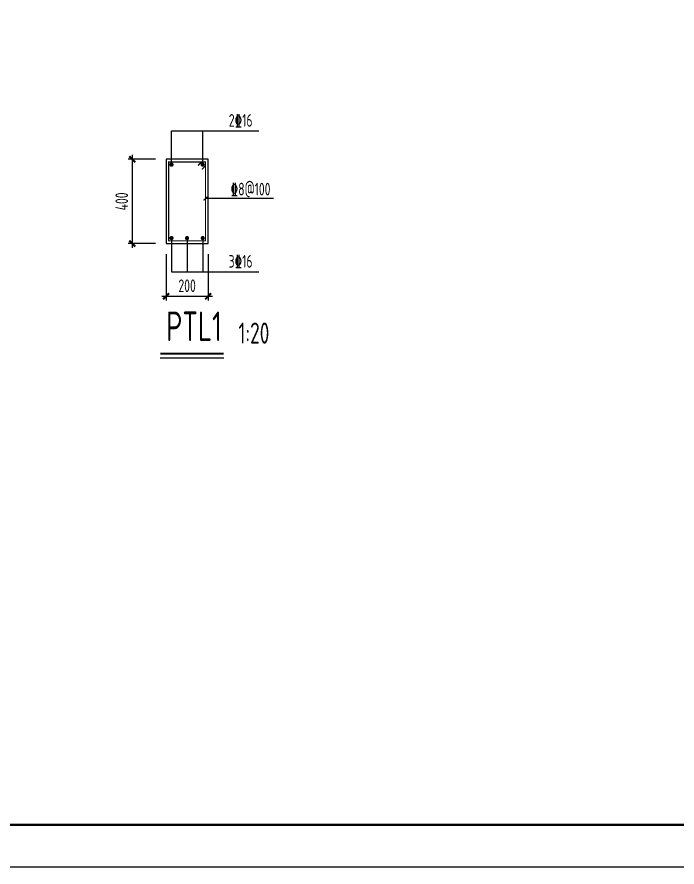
# Model space of a CAD drawing. Extents: x 9732137 to 18866768, y -962146 to 246094.
# Drawn here: x 9798401 to 9806222, y -648106 to -638036 of the extents above; entities that cross this region are included whole.
import ezdxf
from ezdxf.enums import TextEntityAlignment as Align

# ---------------------------------------------------------------- set-up
doc = ezdxf.new("R2010")
doc.units = 0
doc.header["$LTSCALE"] = 1000
doc.layers.get('0').update_dxf_attribs({"linetype": 'CONTINUOUS'})
doc.layers.get('Defpoints').update_dxf_attribs({"linetype": 'CONTINUOUS'})
for name, color, linetype in [('BEAM_DE', 7, 'CONTINUOUS'), ('BORDER', 7, 'CONTINUOUS'), ('DIM', 3, 'CONTINUOUS'), ('NUM', 7, 'CONTINUOUS'), ('TEXT', 7, 'CONTINUOUS')]:
    doc.layers.add(name, color=color, linetype=linetype)
doc.layers.add('rein', color=6, linetype='ByLayer', lineweight=18)
doc.styles.add('TSSD_Dimension', font='Tssdeng.shx', dxfattribs={"width": 0.7, "bigfont": 'hztxt.shx'})
doc.styles.add('TSSD_Norm', font='Tssdeng.shx', dxfattribs={"width": 0.7, "bigfont": 'hztxt.shx'})
doc.styles.add('TSSD_Rein', font='Tssdeng.shx', dxfattribs={"width": 0.7, "bigfont": 'hztxt.shx'})
doc.dimstyles.new('TSSD_20_50', dxfattribs={"dimtxt": 150, "dimasz": 50, "dimexe": 50, "dimexo": 125, "dimgap": 50, "dimtad": 1, "dimdec": 0, "dimlfac": 0.4, "dimzin": 0, "dimdsep": 46, "dimtxsty": 'TSSD_Dimension', "dimblk": 'ARCHTICK', "dimblk1": 'ARCHTICK', "dimblk2": 'ARCHTICK', "dimcen": 0, "dimdle": 50, "dimclrt": 7, "dimadec": 0, "dimazin": 0, "dimtfac": 1, "dimtdec": 0, "dimtix": 1, "dimtmove": 2, "dimatfit": 3, "dimfxl": 1, "dimtolj": 1, "dimtzin": 0, "dimarcsym": 0})

# ---------------------------------------------------------------- blocks, each defined once
blk = doc.blocks.new('_ArchTick')
at = {"color": 0, "linetype": 'ByBlock', "const_width": 0.5}
blk.add_lwpolyline([(-0.71, -0.71), (0.71, 0.71)], dxfattribs=at)
blk = doc.blocks.new('*D701')
at = {"layer": 'Defpoints', "color": 0}
for p in [(9800167, -639721, 11), (9799767, -640721), (9800167, -640721, 11)]:
    blk.add_point(p, dxfattribs=at)
at = {"layer": 'DIM', "color": 0, "lineweight": -2}
for p, q in [((9800042, -639721), (9799717, -639721)), ((9799767, -639671), (9799767, -640771)), ((9800042, -640721), (9799717, -640721))]:
    blk.add_line(p, q, dxfattribs=at)
at = {"layer": 'DIM', "color": 0, "lineweight": -2, "xscale": 50, "yscale": 50, "zscale": 50}
for p, rotation in [((9799767, -639721), 90), ((9799767, -640721), 270)]:
    blk.add_blockref('_ArchTick', p, dxfattribs=dict(at, rotation=rotation))
at = {"layer": 'DIM', "color": 7, "insert": (9799642, -640221), "char_height": 150, "attachment_point": 5, "rotation": 90, "style": 'TSSD_Dimension'}
blk.add_mtext('\\A1;400', dxfattribs=at)
blk = doc.blocks.new('*D702')
at = {"layer": 'Defpoints', "color": 0}
for p in [(9800167, -640721), (9800667, -640721), (9800667, -641345)]:
    blk.add_point(p, dxfattribs=at)
at = {"layer": 'DIM', "color": 0, "lineweight": -2}
for p, q in [((9800167, -640846), (9800167, -641395)), ((9800667, -640846), (9800667, -641395)), ((9800117, -641345), (9800717, -641345))]:
    blk.add_line(p, q, dxfattribs=at)
at = {"layer": 'DIM', "color": 0, "lineweight": -2, "xscale": 50, "yscale": 50, "zscale": 50, "rotation": 180}
blk.add_blockref('_ArchTick', (9800167, -641345), dxfattribs=at)
at = {"layer": 'DIM', "color": 0, "lineweight": -2, "xscale": 50, "yscale": 50, "zscale": 50}
blk.add_blockref('_ArchTick', (9800667, -641345), dxfattribs=at)
at = {"layer": 'DIM', "color": 7, "insert": (9800417, -641220), "char_height": 150, "attachment_point": 5, "style": 'TSSD_Dimension'}
blk.add_mtext('\\A1;200', dxfattribs=at)

msp = doc.modelspace()

# ---------------------------------------------------------------- linework, layer by layer
at = {"layer": 'BEAM_DE', "ltscale": 50}
for p, q in [((9800667.1, -639720.9), (9800167.1, -639720.9)), ((9800167.1, -639720.9), (9800167.1, -640720.9)), ((9800667.1, -640720.9), (9800667.1, -639720.9)), ((9800167.1, -640720.9), (9800667.1, -640720.9))]:
    msp.add_line(p, q, dxfattribs=at)
at = {"layer": 'BORDER'}
msp.add_lwpolyline([(9777056.8, -648106.3), (9777056.8, -618406.3), (9819106.8, -618406.3), (9819106.8, -648106.3)], close=True, dxfattribs=at)
at = {"layer": 'BORDER', "const_width": 25}
msp.add_lwpolyline([(9778306.8, -647606.3), (9778306.8, -618906.3), (9818606.8, -618906.3), (9818606.8, -647606.3)], close=True, dxfattribs=at)
at = {"layer": 'NUM', "const_width": 25}
msp.add_lwpolyline([(9800098.2, -642024.1), (9800850.4, -642024.1)], dxfattribs=at)
at = {"layer": 'NUM'}
msp.add_lwpolyline([(9800098.2, -642074.1), (9800850.4, -642074.1)], dxfattribs=at)
at = {"layer": 'rein', "const_width": 15}
for points in [[(9800634.6, -639753.4), (9800634.6, -640688.4), (9800199.6, -640688.4), (9800199.6, -639753.4), (9800634.6, -639753.4)], [(9800546.2, -639795.8), (9800588.7, -639753.4)], [(9800634.6, -639799.3), (9800592.2, -639841.8)]]:
    msp.add_lwpolyline(points, dxfattribs=at)
at = {"layer": 'rein', "const_width": 25}
for points in [[(9800219.6, -639785.9, 1), (9800244.6, -639785.9, 1)], [(9800589.6, -639785.9, 1), (9800614.6, -639785.9, 1)], [(9800219.6, -640655.9, 1), (9800244.6, -640655.9, 1)], [(9800403.8, -640655.9, 1), (9800428.8, -640655.9, 1)], [(9800589.6, -640655.9, 1), (9800614.6, -640655.9, 1)]]:
    msp.add_lwpolyline(points, format="xyb", close=True, dxfattribs=at)
at = {"layer": 'rein', "color": 4, "const_width": 15, "elevation": -10.8}
msp.add_lwpolyline([(9800655.8, -640166.8), (9800613.4, -640209.2)], dxfattribs=at)
at = {"layer": 'TEXT', "ltscale": 50}
for p, q in [((9800232.1, -639785.9), (9800232.1, -639385.9)), ((9800232.1, -639385.9), (9801267.1, -639385.9)), ((9800602.1, -639785.9), (9800602.1, -639385.9)), ((9800232.1, -640655.9), (9800232.1, -641055.9)), ((9800416.3, -640655.9), (9800416.3, -641055.9)), ((9800602.1, -640655.9), (9800602.1, -641055.9)), ((9800232.1, -641055.9), (9801267.1, -641055.9))]:
    msp.add_line(p, q, dxfattribs=at)
at = {"layer": 'TEXT'}
msp.add_lwpolyline([(9801442.5, -640188), (9800634.6, -640188)], dxfattribs=at)

# ---------------------------------------------------------------- texts
at = {"layer": 'NUM', "style": 'TSSD_Rein', "width": 0.7}
for s, p in [('2%%13216', (9801192.1, -639335.9)), ('3%%13216', (9801192.1, -641005.9))]:
    msp.add_text(s, height=150, dxfattribs=at).set_placement(p, align=Align.RIGHT)
at = {"layer": 'NUM', "style": 'TSSD_Norm', "width": 0.7}
for s, height, p in [('PTL1', 350, (9800168.2, -641981)), ('1:20', 250, (9801025.4, -641981))]:
    msp.add_text(s, height=height, dxfattribs=at).set_placement(p, align=Align.BOTTOM_LEFT)
at = {"layer": 'TEXT', "style": 'TSSD_Rein', "width": 0.7}
msp.add_text('%%1328@100', height=150, dxfattribs=at).set_placement((9800932.7, -640150.5))

# ---------------------------------------------------------------- dimensions: what is measured, and where the dimension line sits
at = {"layer": 'DIM'}
dim = msp.add_linear_dim(base=(9799767.2, -640720.9), p1=(9800167.1, -639720.9, 10.8), p2=(9800167.1, -640720.9, 10.8), angle=90, dimstyle='TSSD_20_50', override={"dimclrd": 0, "dimclre": 0, "dimclrt": 7}, dxfattribs=at)
dim.commit()
dim.dimension.update_dxf_attribs({"geometry": '*D701', "text_midpoint": (9799642.2, -640220.9)})
dim = msp.add_linear_dim(base=(9800667.1, -641344.6), p1=(9800167.1, -640720.9), p2=(9800667.1, -640720.9), dimstyle='TSSD_20_50', override={"dimclrd": 0, "dimclre": 0, "dimclrt": 7}, dxfattribs=at)
dim.commit()
dim.dimension.update_dxf_attribs({"geometry": '*D702', "text_midpoint": (9800417.1, -641219.6)})

doc.saveas('drawing.dxf')
